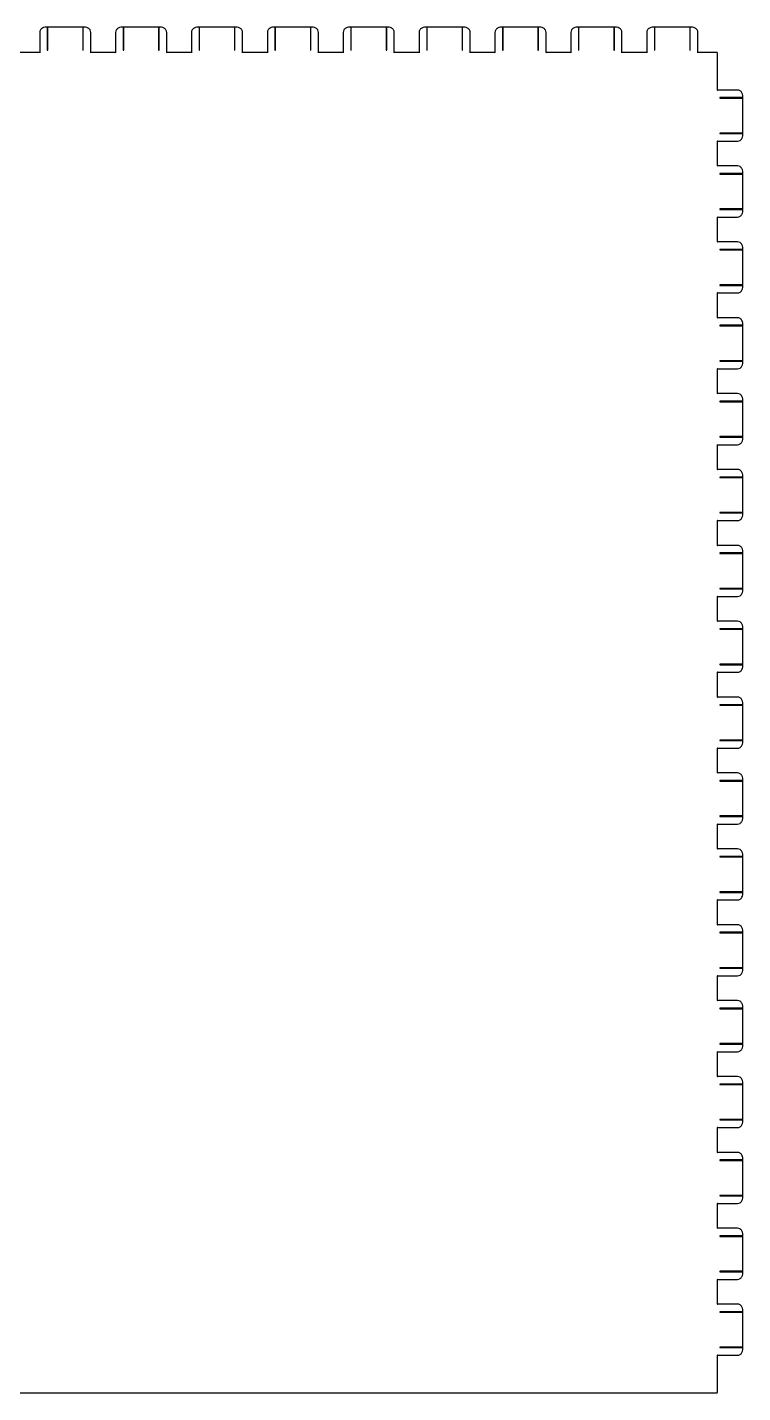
# Model space of a CAD drawing. Extents: x -4034 to 1909, y -3277 to 6509.
# Drawn here: x 290 to 570, y 25 to 560 of the extents above; entities that cross this region are included whole.
import ezdxf

# ---------------------------------------------------------------- set-up
doc = ezdxf.new("R2010")
doc.units = 0
doc.layers.add('Layer_1', color=7, linetype='CONTINUOUS')

msp = doc.modelspace()

# ---------------------------------------------------------------- linework, layer by layer
at = {"layer": 'Layer_1', "color": 7}
for points in [[(295.15, 557.447413), (295.15, 549.627257), (285.45, 549.627257), (285.45, 557.447413)], [(298.22, 559.527455), (297.23, 559.527455)], [(298.12, 559.427453), (298.12, 550.517274), (298.133, 550.567275), (298.17, 550.604276), (298.22, 550.617276), (298.27, 550.604276), (298.307, 550.567275), (298.32, 550.517274), (298.32, 559.427453)], [(312.08, 559.527455), (298.22, 559.527455)], [(311.98, 559.427453), (311.98, 550.517274), (311.993, 550.567275), (312.03, 550.604276), (312.08, 550.617276), (312.13, 550.604276), (312.167, 550.567275), (312.18, 550.517274), (312.18, 559.427453)], [(313.07, 559.527455), (312.08, 559.527455)], [(324.85, 557.447413), (324.85, 549.627257), (315.15, 549.627257), (315.15, 557.447413)], [(327.92, 559.527455), (326.93, 559.527455)], [(327.82, 559.427453), (327.82, 550.517274), (327.833, 550.567275), (327.87, 550.604276), (327.92, 550.617276), (327.97, 550.604276), (328.007, 550.567275), (328.02, 550.517274), (328.02, 559.427453)], [(341.78, 559.527455), (327.92, 559.527455)], [(341.68, 559.427453), (341.68, 550.517274), (341.693, 550.567275), (341.73, 550.604276), (341.78, 550.617276), (341.83, 550.604276), (341.867, 550.567275), (341.88, 550.517274), (341.88, 559.427453)], [(342.77, 559.527455), (341.78, 559.527455)], [(354.55, 557.447413), (354.55, 549.627257), (344.85, 549.627257), (344.85, 557.447413)], [(357.62, 559.527455), (356.63, 559.527455)], [(357.52, 559.427453), (357.52, 550.517274), (357.533, 550.567275), (357.57, 550.604276), (357.62, 550.617276), (357.67, 550.604276), (357.707, 550.567275), (357.72, 550.517274), (357.72, 559.427453)], [(371.48, 559.527455), (357.62, 559.527455)], [(371.38, 559.427453), (371.38, 550.517274), (371.393, 550.567275), (371.43, 550.604276), (371.48, 550.617276), (371.53, 550.604276), (371.567, 550.567275), (371.58, 550.517274), (371.58, 559.427453)], [(372.47, 559.527455), (371.48, 559.527455)], [(384.25, 557.447413), (384.25, 549.627257), (374.55, 549.627257), (374.55, 557.447413)], [(387.32, 559.527455), (386.33, 559.527455)], [(387.22, 559.427453), (387.22, 550.517274), (387.233, 550.567275), (387.27, 550.604276), (387.32, 550.617276), (387.37, 550.604276), (387.407, 550.567275), (387.42, 550.517274), (387.42, 559.427453)], [(401.18, 559.527455), (387.32, 559.527455)], [(401.08, 559.427453), (401.08, 550.517274), (401.093, 550.567275), (401.13, 550.604276), (401.18, 550.617276), (401.23, 550.604276), (401.267, 550.567275), (401.28, 550.517274), (401.28, 559.427453)], [(402.17, 559.527455), (401.18, 559.527455)], [(413.95, 557.447413), (413.95, 549.627257), (404.25, 549.627257), (404.25, 557.447413)], [(417.02, 559.527455), (416.03, 559.527455)], [(416.92, 559.427453), (416.92, 550.517274), (416.933, 550.567275), (416.97, 550.604276), (417.02, 550.617276), (417.07, 550.604276), (417.107, 550.567275), (417.12, 550.517274), (417.12, 559.427453)], [(430.88, 559.527455), (417.02, 559.527455)], [(430.78, 559.427453), (430.78, 550.517274), (430.793, 550.567275), (430.83, 550.604276), (430.88, 550.617276), (430.93, 550.604276), (430.967, 550.567275), (430.98, 550.517274), (430.98, 559.427453)], [(431.87, 559.527455), (430.88, 559.527455)], [(443.65, 557.447413), (443.65, 549.627257), (433.95, 549.627257), (433.95, 557.447413)], [(446.72, 559.527455), (445.73, 559.527455)], [(446.62, 559.427453), (446.62, 550.517274), (446.633, 550.567275), (446.67, 550.604276), (446.72, 550.617276), (446.77, 550.604276), (446.807, 550.567275), (446.82, 550.517274), (446.82, 559.427453)], [(460.58, 559.527455), (446.72, 559.527455)], [(460.48, 559.427453), (460.48, 550.517274), (460.493, 550.567275), (460.53, 550.604276), (460.58, 550.617276), (460.63, 550.604276), (460.667, 550.567275), (460.68, 550.517274), (460.68, 559.427453)], [(461.57, 559.527455), (460.58, 559.527455)], [(473.35, 557.447413), (473.35, 549.627257), (463.65, 549.627257), (463.65, 557.447413)], [(476.42, 559.527455), (475.43, 559.527455)], [(476.32, 559.427453), (476.32, 550.517274), (476.333, 550.567275), (476.37, 550.604276), (476.42, 550.617276), (476.47, 550.604276), (476.507, 550.567275), (476.52, 550.517274), (476.52, 559.427453)], [(490.28, 559.527455), (476.42, 559.527455)], [(490.18, 559.427453), (490.18, 550.517274), (490.193, 550.567275), (490.23, 550.604276), (490.28, 550.617276), (490.33, 550.604276), (490.367, 550.567275), (490.38, 550.517274), (490.38, 559.427453)], [(491.27, 559.527455), (490.28, 559.527455)], [(503.05, 557.447413), (503.05, 549.627257), (493.35, 549.627257), (493.35, 557.447413)], [(506.12, 559.527455), (505.13, 559.527455)], [(506.02, 559.427453), (506.02, 550.517274), (506.033, 550.567275), (506.07, 550.604276), (506.12, 550.617276), (506.17, 550.604276), (506.207, 550.567275), (506.22, 550.517274), (506.22, 559.427453)], [(519.98, 559.527455), (506.12, 559.527455)], [(519.88, 559.427453), (519.88, 550.517274), (519.893, 550.567275), (519.93, 550.604276), (519.98, 550.617276), (520.03, 550.604276), (520.067, 550.567275), (520.08, 550.517274), (520.08, 559.427453)], [(520.97, 559.527455), (519.98, 559.527455)], [(532.75, 557.447413), (532.75, 549.627257), (523.05, 549.627257), (523.05, 557.447413)], [(535.82, 559.527455), (534.83, 559.527455)], [(535.72, 559.427453), (535.72, 550.517274), (535.733, 550.567275), (535.77, 550.604276), (535.82, 550.617276), (535.87, 550.604276), (535.907, 550.567275), (535.92, 550.517274), (535.92, 559.427453)], [(549.68, 559.527455), (535.82, 559.527455)], [(549.58, 559.427453), (549.58, 550.517274), (549.593, 550.567275), (549.63, 550.604276), (549.68, 550.617276), (549.73, 550.604276), (549.767, 550.567275), (549.78, 550.517274), (549.78, 559.427453)], [(550.67, 559.527455), (549.68, 559.527455)], [(560.3, 549.627257), (552.75, 549.627257), (552.75, 557.447413)], [(568.22, 534.961963), (560.4, 534.961963), (560.4, 549.527255)], [(570.2, 531.991904), (561.29, 531.991904), (561.34, 531.977904), (561.377, 531.941903), (561.39, 531.891902), (561.377, 531.841901), (561.34, 531.8049), (561.29, 531.7919), (570.2, 531.7919)], [(570.3, 531.891902), (570.3, 532.881922)], [(570.3, 518.031625), (570.3, 531.891902)], [(568.22, 505.261369), (560.4, 505.261369), (560.4, 514.961563), (568.22, 514.961563)], [(570.2, 518.131627), (561.29, 518.131627), (561.34, 518.117626), (561.377, 518.081626), (561.39, 518.031625), (561.377, 517.981624), (561.34, 517.944623), (561.29, 517.931623), (570.2, 517.931623)], [(570.3, 517.041605), (570.3, 518.031625)], [(570.3, 502.191308), (570.3, 503.181328)], [(570.2, 502.29131), (561.29, 502.29131), (561.34, 502.27731), (561.377, 502.241309), (561.39, 502.191308), (561.377, 502.141307), (561.34, 502.104306), (561.29, 502.091306), (570.2, 502.091306)], [(570.3, 488.331031), (570.3, 502.191308)], [(570.2, 488.431033), (561.29, 488.431033), (561.34, 488.417032), (561.377, 488.381032), (561.39, 488.331031), (561.377, 488.28103), (561.34, 488.244029), (561.29, 488.231029), (570.2, 488.231029)], [(570.3, 487.341011), (570.3, 488.331031)], [(568.22, 475.560775), (560.4, 475.560775), (560.4, 485.260969), (568.22, 485.260969)], [(570.2, 472.590716), (561.29, 472.590716), (561.34, 472.576716), (561.377, 472.540715), (561.39, 472.490714), (561.377, 472.440713), (561.34, 472.403712), (561.29, 472.390712), (570.2, 472.390712)], [(570.3, 472.490714), (570.3, 473.480734)], [(570.3, 458.630437), (570.3, 472.490714)], [(568.22, 445.860181), (560.4, 445.860181), (560.4, 455.560375), (568.22, 455.560375)], [(570.2, 458.730439), (561.29, 458.730439), (561.34, 458.716438), (561.377, 458.680438), (561.39, 458.630437), (561.377, 458.580436), (561.34, 458.543435), (561.29, 458.530435), (570.2, 458.530435)], [(570.3, 457.640417), (570.3, 458.630437)], [(570.3, 442.79012), (570.3, 443.78014)], [(570.2, 442.890122), (561.29, 442.890122), (561.34, 442.876122), (561.377, 442.840121), (561.39, 442.79012), (561.377, 442.740119), (561.34, 442.703118), (561.29, 442.690118), (570.2, 442.690118)], [(570.3, 428.929843), (570.3, 442.79012)], [(570.2, 429.029845), (561.29, 429.029845), (561.34, 429.015844), (561.377, 428.979844), (561.39, 428.929843), (561.377, 428.879842), (561.34, 428.842841), (561.29, 428.829841), (570.2, 428.829841)], [(570.3, 427.939823), (570.3, 428.929843)], [(568.22, 416.159587), (560.4, 416.159587), (560.4, 425.859781), (568.22, 425.859781)], [(570.2, 413.189528), (561.29, 413.189528), (561.34, 413.175528), (561.377, 413.139527), (561.39, 413.089526), (561.377, 413.039525), (561.34, 413.002524), (561.29, 412.989524), (570.2, 412.989524)], [(570.3, 413.089526), (570.3, 414.079546)], [(570.3, 399.229249), (570.3, 413.089526)], [(568.22, 386.458993), (560.4, 386.458993), (560.4, 396.159187), (568.22, 396.159187)], [(570.2, 399.329251), (561.29, 399.329251), (561.34, 399.31525), (561.377, 399.27925), (561.39, 399.229249), (561.377, 399.179248), (561.34, 399.142247), (561.29, 399.129247), (570.2, 399.129247)], [(570.3, 398.239229), (570.3, 399.229249)], [(570.2, 383.488934), (561.29, 383.488934), (561.34, 383.474934), (561.377, 383.438933), (561.39, 383.388932), (561.377, 383.338931), (561.34, 383.30193), (561.29, 383.28893), (570.2, 383.28893)], [(570.3, 383.388932), (570.3, 384.378952)], [(570.3, 369.528655), (570.3, 383.388932)], [(570.2, 369.628657), (561.29, 369.628657), (561.34, 369.614656), (561.377, 369.578656), (561.39, 369.528655), (561.377, 369.478654), (561.34, 369.441653), (561.29, 369.428653), (570.2, 369.428653)], [(570.3, 368.538635), (570.3, 369.528655)], [(568.22, 356.758399), (560.4, 356.758399), (560.4, 366.458593), (568.22, 366.458593)], [(570.2, 353.78834), (561.29, 353.78834), (561.34, 353.77434), (561.377, 353.738339), (561.39, 353.688338), (561.377, 353.638337), (561.34, 353.601336), (561.29, 353.588336), (570.2, 353.588336)], [(570.3, 353.688338), (570.3, 354.678358)], [(570.3, 339.828061), (570.3, 353.688338)], [(568.22, 327.057805), (560.4, 327.057805), (560.4, 336.757999), (568.22, 336.757999)], [(570.2, 339.928063), (561.29, 339.928063), (561.34, 339.914062), (561.377, 339.878062), (561.39, 339.828061), (561.377, 339.77806), (561.34, 339.741059), (561.29, 339.728059), (570.2, 339.728059)], [(570.3, 338.838041), (570.3, 339.828061)], [(570.2, 324.087746), (561.29, 324.087746), (561.34, 324.073746), (561.377, 324.037745), (561.39, 323.987744), (561.377, 323.937743), (561.34, 323.900742), (561.29, 323.887742), (570.2, 323.887742)], [(570.3, 323.987744), (570.3, 324.977764)], [(570.3, 310.127467), (570.3, 323.987744)], [(570.2, 310.227469), (561.29, 310.227469), (561.34, 310.213468), (561.377, 310.177468), (561.39, 310.127467), (561.377, 310.077466), (561.34, 310.040465), (561.29, 310.027465), (570.2, 310.027465)], [(570.3, 309.137447), (570.3, 310.127467)], [(568.22, 297.357211), (560.4, 297.357211), (560.4, 307.057405), (568.22, 307.057405)], [(570.2, 294.387152), (561.29, 294.387152), (561.34, 294.373152), (561.377, 294.337151), (561.39, 294.28715), (561.377, 294.237149), (561.34, 294.200148), (561.29, 294.187148), (570.2, 294.187148)], [(570.3, 294.28715), (570.3, 295.27717)], [(570.3, 280.426873), (570.3, 294.28715)], [(570.2, 280.526875), (561.29, 280.526875), (561.34, 280.512874), (561.377, 280.476874), (561.39, 280.426873), (561.377, 280.376872), (561.34, 280.339871), (561.29, 280.326871), (570.2, 280.326871)], [(570.3, 279.436853), (570.3, 280.426873)], [(568.22, 267.656617), (560.4, 267.656617), (560.4, 277.356811), (568.22, 277.356811)], [(570.2, 264.686558), (561.29, 264.686558), (561.34, 264.672558), (561.377, 264.636557), (561.39, 264.586556), (561.377, 264.536555), (561.34, 264.499554), (561.29, 264.486554), (570.2, 264.486554)], [(570.3, 264.586556), (570.3, 265.576576)], [(570.3, 250.726279), (570.3, 264.586556)], [(568.22, 237.956023), (560.4, 237.956023), (560.4, 247.656217), (568.22, 247.656217)], [(570.2, 250.826281), (561.29, 250.826281), (561.34, 250.81228), (561.377, 250.77628), (561.39, 250.726279), (561.377, 250.676278), (561.34, 250.639277), (561.29, 250.626277), (570.2, 250.626277)], [(570.3, 249.736259), (570.3, 250.726279)], [(570.3, 234.885962), (570.3, 235.875982)], [(570.2, 234.985964), (561.29, 234.985964), (561.34, 234.971964), (561.377, 234.935963), (561.39, 234.885962), (561.377, 234.835961), (561.34, 234.79896), (561.29, 234.78596), (570.2, 234.78596)], [(570.3, 221.025685), (570.3, 234.885962)], [(570.2, 221.125687), (561.29, 221.125687), (561.34, 221.111686), (561.377, 221.075686), (561.39, 221.025685), (561.377, 220.975684), (561.34, 220.938683), (561.29, 220.925683), (570.2, 220.925683)], [(570.3, 220.035665), (570.3, 221.025685)], [(568.22, 208.255429), (560.4, 208.255429), (560.4, 217.955623), (568.22, 217.955623)], [(570.2, 205.28537), (561.29, 205.28537), (561.34, 205.27137), (561.377, 205.235369), (561.39, 205.185368), (561.377, 205.135367), (561.34, 205.098366), (561.29, 205.085366), (570.2, 205.085366)], [(570.3, 205.185368), (570.3, 206.175388)], [(570.3, 191.325091), (570.3, 205.185368)], [(568.22, 178.554835), (560.4, 178.554835), (560.4, 188.255029), (568.22, 188.255029)], [(570.2, 191.425093), (561.29, 191.425093), (561.34, 191.411092), (561.377, 191.375092), (561.39, 191.325091), (561.377, 191.27509), (561.34, 191.238089), (561.29, 191.225089), (570.2, 191.225089)], [(570.3, 190.335071), (570.3, 191.325091)], [(570.3, 175.484774), (570.3, 176.474794)], [(570.2, 175.584776), (561.29, 175.584776), (561.34, 175.570776), (561.377, 175.534775), (561.39, 175.484774), (561.377, 175.434773), (561.34, 175.397772), (561.29, 175.384772), (570.2, 175.384772)], [(570.3, 161.624497), (570.3, 175.484774)], [(570.2, 161.724499), (561.29, 161.724499), (561.34, 161.710498), (561.377, 161.674498), (561.39, 161.624497), (561.377, 161.574496), (561.34, 161.537495), (561.29, 161.524495), (570.2, 161.524495)], [(570.3, 160.634477), (570.3, 161.624497)], [(568.22, 148.854241), (560.4, 148.854241), (560.4, 158.554435), (568.22, 158.554435)], [(570.2, 145.884182), (561.29, 145.884182), (561.34, 145.870182), (561.377, 145.834181), (561.39, 145.78418), (561.377, 145.734179), (561.34, 145.697178), (561.29, 145.684178), (570.2, 145.684178)], [(570.3, 145.78418), (570.3, 146.7742)], [(570.3, 131.923903), (570.3, 145.78418)], [(568.22, 119.153647), (560.4, 119.153647), (560.4, 128.853841), (568.22, 128.853841)], [(570.2, 132.023905), (561.29, 132.023905), (561.34, 132.009904), (561.377, 131.973904), (561.39, 131.923903), (561.377, 131.873902), (561.34, 131.836901), (561.29, 131.823901), (570.2, 131.823901)], [(570.3, 130.933883), (570.3, 131.923903)], [(570.2, 116.183588), (561.29, 116.183588), (561.34, 116.169588), (561.377, 116.133587), (561.39, 116.083586), (561.377, 116.033585), (561.34, 115.996584), (561.29, 115.983584), (570.2, 115.983584)], [(570.3, 116.083586), (570.3, 117.073606)], [(570.3, 102.223309), (570.3, 116.083586)], [(570.2, 102.323311), (561.29, 102.323311), (561.34, 102.30931), (561.377, 102.27331), (561.39, 102.223309), (561.377, 102.173308), (561.34, 102.136307), (561.29, 102.123307), (570.2, 102.123307)], [(570.3, 101.233289), (570.3, 102.223309)], [(568.22, 89.453053), (560.4, 89.453053), (560.4, 99.153247), (568.22, 99.153247)], [(570.2, 86.482994), (561.29, 86.482994), (561.34, 86.468994), (561.377, 86.432993), (561.39, 86.382992), (561.377, 86.332991), (561.34, 86.29599), (561.29, 86.28299), (570.2, 86.28299)], [(570.3, 86.382992), (570.3, 87.373012)], [(570.3, 72.522715), (570.3, 86.382992)], [(570.2, 72.622717), (561.29, 72.622717), (561.34, 72.608716), (561.377, 72.572716), (561.39, 72.522715), (561.377, 72.472714), (561.34, 72.435713), (561.29, 72.422713), (570.2, 72.422713)], [(570.3, 71.532695), (570.3, 72.522715)], [(568.22, 59.752459), (560.4, 59.752459), (560.4, 69.452653), (568.22, 69.452653)], [(570.2, 56.7824), (561.29, 56.7824), (561.34, 56.7684), (561.377, 56.732399), (561.39, 56.682398), (561.377, 56.632397), (561.34, 56.595396), (561.29, 56.582396), (570.2, 56.582396)], [(570.3, 56.682398), (570.3, 57.672418)], [(570.3, 42.822121), (570.3, 56.682398)], [(570.2, 42.922123), (561.29, 42.922123), (561.34, 42.908122), (561.377, 42.872122), (561.39, 42.822121), (561.377, 42.77212), (561.34, 42.735119), (561.29, 42.722119), (570.2, 42.722119)], [(570.3, 41.832101), (570.3, 42.822121)], [(560.4, 25.185768), (560.4, 39.752059), (568.22, 39.752059)], [(20.3, 25.085766), (560.3, 25.085766)]]:
    msp.add_lwpolyline(points, dxfattribs=at)
for points in [[(295.429, 558.487434), (295.246, 558.171427), (295.15, 557.81242), (295.15, 557.447413)], [(296.19, 559.248449), (295.874, 559.066445), (295.611, 558.80344), (295.429, 558.487434)], [(297.23, 559.527455), (296.865, 559.527455), (296.506, 559.431453), (296.19, 559.248449)], [(298.22, 559.527455), (298.165, 559.527455), (298.12, 559.482454), (298.12, 559.427453)], [(298.32, 559.427453), (298.32, 559.482454), (298.275, 559.527455), (298.22, 559.527455)], [(312.08, 559.527455), (312.025, 559.527455), (311.98, 559.482454), (311.98, 559.427453)], [(312.18, 559.427453), (312.18, 559.482454), (312.135, 559.527455), (312.08, 559.527455)], [(314.11, 559.248449), (313.794, 559.431453), (313.435, 559.527455), (313.07, 559.527455)], [(314.871, 558.487434), (314.689, 558.80344), (314.426, 559.066445), (314.11, 559.248449)], [(315.15, 557.447413), (315.15, 557.81242), (315.054, 558.171427), (314.871, 558.487434)], [(325.129, 558.487434), (324.946, 558.171427), (324.85, 557.81242), (324.85, 557.447413)], [(325.89, 559.248449), (325.574, 559.066445), (325.311, 558.80344), (325.129, 558.487434)], [(326.93, 559.527455), (326.565, 559.527455), (326.206, 559.431453), (325.89, 559.248449)], [(327.92, 559.527455), (327.865, 559.527455), (327.82, 559.482454), (327.82, 559.427453)], [(328.02, 559.427453), (328.02, 559.482454), (327.975, 559.527455), (327.92, 559.527455)], [(341.78, 559.527455), (341.725, 559.527455), (341.68, 559.482454), (341.68, 559.427453)], [(341.88, 559.427453), (341.88, 559.482454), (341.835, 559.527455), (341.78, 559.527455)], [(343.81, 559.248449), (343.494, 559.431453), (343.135, 559.527455), (342.77, 559.527455)], [(344.571, 558.487434), (344.389, 558.80344), (344.126, 559.066445), (343.81, 559.248449)], [(344.85, 557.447413), (344.85, 557.81242), (344.754, 558.171427), (344.571, 558.487434)], [(354.829, 558.487434), (354.646, 558.171427), (354.55, 557.81242), (354.55, 557.447413)], [(355.59, 559.248449), (355.274, 559.066445), (355.011, 558.80344), (354.829, 558.487434)], [(356.63, 559.527455), (356.265, 559.527455), (355.906, 559.431453), (355.59, 559.248449)], [(357.62, 559.527455), (357.565, 559.527455), (357.52, 559.482454), (357.52, 559.427453)], [(357.72, 559.427453), (357.72, 559.482454), (357.675, 559.527455), (357.62, 559.527455)], [(371.48, 559.527455), (371.425, 559.527455), (371.38, 559.482454), (371.38, 559.427453)], [(371.58, 559.427453), (371.58, 559.482454), (371.535, 559.527455), (371.48, 559.527455)], [(373.51, 559.248449), (373.194, 559.431453), (372.835, 559.527455), (372.47, 559.527455)], [(374.271, 558.487434), (374.089, 558.80344), (373.826, 559.066445), (373.51, 559.248449)], [(374.55, 557.447413), (374.55, 557.81242), (374.454, 558.171427), (374.271, 558.487434)], [(384.529, 558.487434), (384.346, 558.171427), (384.25, 557.81242), (384.25, 557.447413)], [(385.29, 559.248449), (384.974, 559.066445), (384.711, 558.80344), (384.529, 558.487434)], [(386.33, 559.527455), (385.965, 559.527455), (385.606, 559.431453), (385.29, 559.248449)], [(387.32, 559.527455), (387.265, 559.527455), (387.22, 559.482454), (387.22, 559.427453)], [(387.42, 559.427453), (387.42, 559.482454), (387.375, 559.527455), (387.32, 559.527455)], [(401.18, 559.527455), (401.125, 559.527455), (401.08, 559.482454), (401.08, 559.427453)], [(401.28, 559.427453), (401.28, 559.482454), (401.235, 559.527455), (401.18, 559.527455)], [(403.21, 559.248449), (402.894, 559.431453), (402.535, 559.527455), (402.17, 559.527455)], [(403.971, 558.487434), (403.789, 558.80344), (403.526, 559.066445), (403.21, 559.248449)], [(404.25, 557.447413), (404.25, 557.81242), (404.154, 558.171427), (403.971, 558.487434)], [(414.229, 558.487434), (414.046, 558.171427), (413.95, 557.81242), (413.95, 557.447413)], [(414.99, 559.248449), (414.674, 559.066445), (414.411, 558.80344), (414.229, 558.487434)], [(416.03, 559.527455), (415.665, 559.527455), (415.306, 559.431453), (414.99, 559.248449)], [(417.02, 559.527455), (416.965, 559.527455), (416.92, 559.482454), (416.92, 559.427453)], [(417.12, 559.427453), (417.12, 559.482454), (417.075, 559.527455), (417.02, 559.527455)], [(430.88, 559.527455), (430.825, 559.527455), (430.78, 559.482454), (430.78, 559.427453)], [(430.98, 559.427453), (430.98, 559.482454), (430.935, 559.527455), (430.88, 559.527455)], [(432.91, 559.248449), (432.594, 559.431453), (432.235, 559.527455), (431.87, 559.527455)], [(433.671, 558.487434), (433.489, 558.80344), (433.226, 559.066445), (432.91, 559.248449)], [(433.95, 557.447413), (433.95, 557.81242), (433.854, 558.171427), (433.671, 558.487434)], [(443.929, 558.487434), (443.746, 558.171427), (443.65, 557.81242), (443.65, 557.447413)], [(444.69, 559.248449), (444.374, 559.066445), (444.111, 558.80344), (443.929, 558.487434)], [(445.73, 559.527455), (445.365, 559.527455), (445.006, 559.431453), (444.69, 559.248449)], [(446.72, 559.527455), (446.665, 559.527455), (446.62, 559.482454), (446.62, 559.427453)], [(446.82, 559.427453), (446.82, 559.482454), (446.775, 559.527455), (446.72, 559.527455)], [(460.58, 559.527455), (460.525, 559.527455), (460.48, 559.482454), (460.48, 559.427453)], [(460.68, 559.427453), (460.68, 559.482454), (460.635, 559.527455), (460.58, 559.527455)], [(462.61, 559.248449), (462.294, 559.431453), (461.935, 559.527455), (461.57, 559.527455)], [(463.371, 558.487434), (463.189, 558.80344), (462.926, 559.066445), (462.61, 559.248449)], [(463.65, 557.447413), (463.65, 557.81242), (463.554, 558.171427), (463.371, 558.487434)], [(473.629, 558.487434), (473.446, 558.171427), (473.35, 557.81242), (473.35, 557.447413)], [(474.39, 559.248449), (474.074, 559.066445), (473.811, 558.80344), (473.629, 558.487434)], [(475.43, 559.527455), (475.065, 559.527455), (474.706, 559.431453), (474.39, 559.248449)], [(476.42, 559.527455), (476.365, 559.527455), (476.32, 559.482454), (476.32, 559.427453)], [(476.52, 559.427453), (476.52, 559.482454), (476.475, 559.527455), (476.42, 559.527455)], [(490.28, 559.527455), (490.225, 559.527455), (490.18, 559.482454), (490.18, 559.427453)], [(490.38, 559.427453), (490.38, 559.482454), (490.335, 559.527455), (490.28, 559.527455)], [(492.31, 559.248449), (491.994, 559.431453), (491.635, 559.527455), (491.27, 559.527455)], [(493.071, 558.487434), (492.889, 558.80344), (492.626, 559.066445), (492.31, 559.248449)], [(493.35, 557.447413), (493.35, 557.81242), (493.254, 558.171427), (493.071, 558.487434)], [(503.329, 558.487434), (503.146, 558.171427), (503.05, 557.81242), (503.05, 557.447413)], [(504.09, 559.248449), (503.774, 559.066445), (503.511, 558.80344), (503.329, 558.487434)], [(505.13, 559.527455), (504.765, 559.527455), (504.406, 559.431453), (504.09, 559.248449)], [(506.12, 559.527455), (506.065, 559.527455), (506.02, 559.482454), (506.02, 559.427453)], [(506.22, 559.427453), (506.22, 559.482454), (506.175, 559.527455), (506.12, 559.527455)], [(519.98, 559.527455), (519.925, 559.527455), (519.88, 559.482454), (519.88, 559.427453)], [(520.08, 559.427453), (520.08, 559.482454), (520.035, 559.527455), (519.98, 559.527455)], [(522.01, 559.248449), (521.694, 559.431453), (521.335, 559.527455), (520.97, 559.527455)], [(522.771, 558.487434), (522.589, 558.80344), (522.326, 559.066445), (522.01, 559.248449)], [(523.05, 557.447413), (523.05, 557.81242), (522.954, 558.171427), (522.771, 558.487434)], [(533.029, 558.487434), (532.846, 558.171427), (532.75, 557.81242), (532.75, 557.447413)], [(533.79, 559.248449), (533.474, 559.066445), (533.211, 558.80344), (533.029, 558.487434)], [(534.83, 559.527455), (534.465, 559.527455), (534.106, 559.431453), (533.79, 559.248449)], [(535.82, 559.527455), (535.765, 559.527455), (535.72, 559.482454), (535.72, 559.427453)], [(535.92, 559.427453), (535.92, 559.482454), (535.875, 559.527455), (535.82, 559.527455)], [(549.68, 559.527455), (549.625, 559.527455), (549.58, 559.482454), (549.58, 559.427453)], [(549.78, 559.427453), (549.78, 559.482454), (549.735, 559.527455), (549.68, 559.527455)], [(551.71, 559.248449), (551.394, 559.431453), (551.035, 559.527455), (550.67, 559.527455)], [(552.471, 558.487434), (552.289, 558.80344), (552.026, 559.066445), (551.71, 559.248449)], [(552.75, 557.447413), (552.75, 557.81242), (552.654, 558.171427), (552.471, 558.487434)], [(295.15, 549.627257), (295.15, 549.527255), (295.25, 549.627257), (295.15, 549.627257)], [(315.15, 549.627257), (315.05, 549.627257), (315.15, 549.527255), (315.15, 549.627257)], [(324.85, 549.627257), (324.85, 549.527255), (324.95, 549.627257), (324.85, 549.627257)], [(344.85, 549.627257), (344.75, 549.627257), (344.85, 549.527255), (344.85, 549.627257)], [(354.55, 549.627257), (354.55, 549.527255), (354.65, 549.627257), (354.55, 549.627257)], [(374.55, 549.627257), (374.45, 549.627257), (374.55, 549.527255), (374.55, 549.627257)], [(384.25, 549.627257), (384.25, 549.527255), (384.35, 549.627257), (384.25, 549.627257)], [(404.25, 549.627257), (404.15, 549.627257), (404.25, 549.527255), (404.25, 549.627257)], [(413.95, 549.627257), (413.95, 549.527255), (414.05, 549.627257), (413.95, 549.627257)], [(433.95, 549.627257), (433.85, 549.627257), (433.95, 549.527255), (433.95, 549.627257)], [(443.65, 549.627257), (443.65, 549.527255), (443.75, 549.627257), (443.65, 549.627257)], [(463.65, 549.627257), (463.55, 549.627257), (463.65, 549.527255), (463.65, 549.627257)], [(473.35, 549.627257), (473.35, 549.527255), (473.45, 549.627257), (473.35, 549.627257)], [(493.35, 549.627257), (493.25, 549.627257), (493.35, 549.527255), (493.35, 549.627257)], [(503.05, 549.627257), (503.05, 549.527255), (503.15, 549.627257), (503.05, 549.627257)], [(523.05, 549.627257), (522.95, 549.627257), (523.05, 549.527255), (523.05, 549.627257)], [(532.75, 549.627257), (532.75, 549.527255), (532.85, 549.627257), (532.75, 549.627257)], [(552.75, 549.627257), (552.65, 549.627257), (552.75, 549.527255), (552.75, 549.627257)], [(560.4, 549.527255), (560.4, 549.582256), (560.355, 549.627257), (560.3, 549.627257)], [(560.4, 534.961963), (560.3, 534.961963), (560.4, 534.861961), (560.4, 534.961963)], [(569.26, 534.682958), (568.944, 534.864961), (568.585, 534.961963), (568.22, 534.961963)], [(570.021, 533.921943), (569.839, 534.237949), (569.576, 534.499954), (569.26, 534.682958)], [(570.3, 532.881922), (570.3, 533.246929), (570.204, 533.604936), (570.021, 533.921943)], [(570.3, 531.891902), (570.3, 531.946903), (570.255, 531.991904), (570.2, 531.991904)], [(570.2, 531.7919), (570.255, 531.7919), (570.3, 531.835901), (570.3, 531.891902)], [(560.4, 514.961563), (560.4, 515.061565), (560.3, 514.961563), (560.4, 514.961563)], [(568.22, 514.961563), (568.585, 514.961563), (568.944, 515.057565), (569.26, 515.239569)], [(569.26, 515.239569), (569.576, 515.422573), (569.839, 515.684578), (570.021, 516.001584)], [(570.021, 516.001584), (570.204, 516.31759), (570.3, 516.675598), (570.3, 517.041605)], [(570.3, 518.031625), (570.3, 518.086626), (570.255, 518.131627), (570.2, 518.131627)], [(570.2, 517.931623), (570.255, 517.931623), (570.3, 517.975624), (570.3, 518.031625)], [(560.4, 505.261369), (560.3, 505.261369), (560.4, 505.161367), (560.4, 505.261369)], [(569.26, 504.982364), (568.944, 505.164367), (568.585, 505.261369), (568.22, 505.261369)], [(570.021, 504.221349), (569.839, 504.537355), (569.576, 504.79936), (569.26, 504.982364)], [(570.3, 503.181328), (570.3, 503.546335), (570.204, 503.904342), (570.021, 504.221349)], [(570.3, 502.191308), (570.3, 502.246309), (570.255, 502.29131), (570.2, 502.29131)], [(570.2, 502.091306), (570.255, 502.091306), (570.3, 502.135307), (570.3, 502.191308)], [(570.021, 486.30099), (570.204, 486.616996), (570.3, 486.975004), (570.3, 487.341011)], [(570.3, 488.331031), (570.3, 488.386032), (570.255, 488.431033), (570.2, 488.431033)], [(570.2, 488.231029), (570.255, 488.231029), (570.3, 488.27503), (570.3, 488.331031)], [(560.4, 485.260969), (560.4, 485.360971), (560.3, 485.260969), (560.4, 485.260969)], [(568.22, 485.260969), (568.585, 485.260969), (568.944, 485.356971), (569.26, 485.538975)], [(569.26, 485.538975), (569.576, 485.721979), (569.839, 485.983984), (570.021, 486.30099)], [(560.4, 475.560775), (560.3, 475.560775), (560.4, 475.460773), (560.4, 475.560775)], [(569.26, 475.28177), (568.944, 475.463773), (568.585, 475.560775), (568.22, 475.560775)], [(570.021, 474.520754), (569.839, 474.836761), (569.576, 475.098766), (569.26, 475.28177)], [(570.3, 473.480734), (570.3, 473.845741), (570.204, 474.203748), (570.021, 474.520754)], [(570.3, 472.490714), (570.3, 472.545715), (570.255, 472.590716), (570.2, 472.590716)], [(570.2, 472.390712), (570.255, 472.390712), (570.3, 472.434713), (570.3, 472.490714)], [(560.4, 455.560375), (560.4, 455.660377), (560.3, 455.560375), (560.4, 455.560375)], [(568.22, 455.560375), (568.585, 455.560375), (568.944, 455.656377), (569.26, 455.838381)], [(569.26, 455.838381), (569.576, 456.021385), (569.839, 456.28339), (570.021, 456.600396)], [(570.021, 456.600396), (570.204, 456.916402), (570.3, 457.27441), (570.3, 457.640417)], [(570.3, 458.630437), (570.3, 458.685438), (570.255, 458.730439), (570.2, 458.730439)], [(570.2, 458.530435), (570.255, 458.530435), (570.3, 458.574436), (570.3, 458.630437)], [(560.4, 445.860181), (560.3, 445.860181), (560.4, 445.760179), (560.4, 445.860181)], [(569.26, 445.581176), (568.944, 445.763179), (568.585, 445.860181), (568.22, 445.860181)], [(570.021, 444.820161), (569.839, 445.136167), (569.576, 445.398172), (569.26, 445.581176)], [(570.3, 443.78014), (570.3, 444.145147), (570.204, 444.503154), (570.021, 444.820161)], [(570.3, 442.79012), (570.3, 442.845121), (570.255, 442.890122), (570.2, 442.890122)], [(570.2, 442.690118), (570.255, 442.690118), (570.3, 442.734119), (570.3, 442.79012)], [(570.021, 426.899802), (570.204, 427.215808), (570.3, 427.573816), (570.3, 427.939823)], [(570.3, 428.929843), (570.3, 428.984844), (570.255, 429.029845), (570.2, 429.029845)], [(570.2, 428.829841), (570.255, 428.829841), (570.3, 428.873842), (570.3, 428.929843)], [(560.4, 425.859781), (560.4, 425.959783), (560.3, 425.859781), (560.4, 425.859781)], [(568.22, 425.859781), (568.585, 425.859781), (568.944, 425.955783), (569.26, 426.137787)], [(569.26, 426.137787), (569.576, 426.320791), (569.839, 426.582796), (570.021, 426.899802)], [(560.4, 416.159587), (560.3, 416.159587), (560.4, 416.059585), (560.4, 416.159587)], [(569.26, 415.880582), (568.944, 416.062585), (568.585, 416.159587), (568.22, 416.159587)], [(570.021, 415.119567), (569.839, 415.435573), (569.576, 415.697578), (569.26, 415.880582)], [(570.3, 414.079546), (570.3, 414.444553), (570.204, 414.80256), (570.021, 415.119567)], [(570.3, 413.089526), (570.3, 413.144527), (570.255, 413.189528), (570.2, 413.189528)], [(570.2, 412.989524), (570.255, 412.989524), (570.3, 413.033525), (570.3, 413.089526)], [(560.4, 396.159187), (560.4, 396.259189), (560.3, 396.159187), (560.4, 396.159187)], [(568.22, 396.159187), (568.585, 396.159187), (568.944, 396.255189), (569.26, 396.437193)], [(569.26, 396.437193), (569.576, 396.620197), (569.839, 396.882202), (570.021, 397.199208)], [(570.021, 397.199208), (570.204, 397.515214), (570.3, 397.873222), (570.3, 398.239229)], [(570.3, 399.229249), (570.3, 399.28425), (570.255, 399.329251), (570.2, 399.329251)], [(570.2, 399.129247), (570.255, 399.129247), (570.3, 399.173248), (570.3, 399.229249)], [(560.4, 386.458993), (560.3, 386.458993), (560.4, 386.358991), (560.4, 386.458993)], [(569.26, 386.179988), (568.944, 386.361991), (568.585, 386.458993), (568.22, 386.458993)], [(570.021, 385.418973), (569.839, 385.734979), (569.576, 385.996984), (569.26, 386.179988)], [(570.3, 384.378952), (570.3, 384.743959), (570.204, 385.101966), (570.021, 385.418973)], [(570.3, 383.388932), (570.3, 383.443933), (570.255, 383.488934), (570.2, 383.488934)], [(570.2, 383.28893), (570.255, 383.28893), (570.3, 383.332931), (570.3, 383.388932)], [(570.3, 369.528655), (570.3, 369.583656), (570.255, 369.628657), (570.2, 369.628657)], [(570.2, 369.428653), (570.255, 369.428653), (570.3, 369.472654), (570.3, 369.528655)], [(560.4, 366.458593), (560.4, 366.558595), (560.3, 366.458593), (560.4, 366.458593)], [(568.22, 366.458593), (568.585, 366.458593), (568.944, 366.554595), (569.26, 366.736599)], [(569.26, 366.736599), (569.576, 366.919603), (569.839, 367.181608), (570.021, 367.498614)], [(570.021, 367.498614), (570.204, 367.81462), (570.3, 368.172628), (570.3, 368.538635)], [(560.4, 356.758399), (560.3, 356.758399), (560.4, 356.658397), (560.4, 356.758399)], [(569.26, 356.479394), (568.944, 356.661397), (568.585, 356.758399), (568.22, 356.758399)], [(570.021, 355.718379), (569.839, 356.034385), (569.576, 356.29639), (569.26, 356.479394)], [(570.3, 354.678358), (570.3, 355.043365), (570.204, 355.401372), (570.021, 355.718379)], [(570.3, 353.688338), (570.3, 353.743339), (570.255, 353.78834), (570.2, 353.78834)], [(570.2, 353.588336), (570.255, 353.588336), (570.3, 353.632337), (570.3, 353.688338)], [(560.4, 336.757999), (560.4, 336.858001), (560.3, 336.757999), (560.4, 336.757999)], [(568.22, 336.757999), (568.585, 336.757999), (568.944, 336.854001), (569.26, 337.036005)], [(569.26, 337.036005), (569.576, 337.219009), (569.839, 337.481014), (570.021, 337.79802)], [(570.021, 337.79802), (570.204, 338.114026), (570.3, 338.472034), (570.3, 338.838041)], [(570.3, 339.828061), (570.3, 339.883062), (570.255, 339.928063), (570.2, 339.928063)], [(570.2, 339.728059), (570.255, 339.728059), (570.3, 339.77206), (570.3, 339.828061)], [(560.4, 327.057805), (560.3, 327.057805), (560.4, 326.957803), (560.4, 327.057805)], [(569.26, 326.7788), (568.944, 326.960803), (568.585, 327.057805), (568.22, 327.057805)], [(570.021, 326.017785), (569.839, 326.333791), (569.576, 326.595796), (569.26, 326.7788)], [(570.3, 324.977764), (570.3, 325.342771), (570.204, 325.700778), (570.021, 326.017785)], [(570.3, 323.987744), (570.3, 324.042745), (570.255, 324.087746), (570.2, 324.087746)], [(570.2, 323.887742), (570.255, 323.887742), (570.3, 323.931743), (570.3, 323.987744)], [(570.3, 310.127467), (570.3, 310.182468), (570.255, 310.227469), (570.2, 310.227469)], [(570.2, 310.027465), (570.255, 310.027465), (570.3, 310.071466), (570.3, 310.127467)], [(560.4, 307.057405), (560.4, 307.157407), (560.3, 307.057405), (560.4, 307.057405)], [(568.22, 307.057405), (568.585, 307.057405), (568.944, 307.153407), (569.26, 307.335411)], [(569.26, 307.335411), (569.576, 307.518415), (569.839, 307.78042), (570.021, 308.097426)], [(570.021, 308.097426), (570.204, 308.413432), (570.3, 308.77144), (570.3, 309.137447)], [(560.4, 297.357211), (560.3, 297.357211), (560.4, 297.257209), (560.4, 297.357211)], [(569.26, 297.078206), (568.944, 297.260209), (568.585, 297.357211), (568.22, 297.357211)], [(570.021, 296.317191), (569.839, 296.633197), (569.576, 296.895202), (569.26, 297.078206)], [(570.3, 295.27717), (570.3, 295.642177), (570.204, 296.000184), (570.021, 296.317191)], [(570.3, 294.28715), (570.3, 294.342151), (570.255, 294.387152), (570.2, 294.387152)], [(570.2, 294.187148), (570.255, 294.187148), (570.3, 294.231149), (570.3, 294.28715)], [(569.26, 277.634817), (569.576, 277.817821), (569.839, 278.079826), (570.021, 278.396832)], [(570.021, 278.396832), (570.204, 278.712838), (570.3, 279.070846), (570.3, 279.436853)], [(570.3, 280.426873), (570.3, 280.481874), (570.255, 280.526875), (570.2, 280.526875)], [(570.2, 280.326871), (570.255, 280.326871), (570.3, 280.370872), (570.3, 280.426873)], [(560.4, 277.356811), (560.4, 277.456813), (560.3, 277.356811), (560.4, 277.356811)], [(568.22, 277.356811), (568.585, 277.356811), (568.944, 277.452813), (569.26, 277.634817)], [(560.4, 267.656617), (560.3, 267.656617), (560.4, 267.556615), (560.4, 267.656617)], [(569.26, 267.377612), (568.944, 267.559615), (568.585, 267.656617), (568.22, 267.656617)], [(570.021, 266.616597), (569.839, 266.932603), (569.576, 267.194608), (569.26, 267.377612)], [(570.3, 265.576576), (570.3, 265.941583), (570.204, 266.29959), (570.021, 266.616597)], [(570.3, 264.586556), (570.3, 264.641557), (570.255, 264.686558), (570.2, 264.686558)], [(570.2, 264.486554), (570.255, 264.486554), (570.3, 264.530555), (570.3, 264.586556)], [(560.4, 247.656217), (560.4, 247.756219), (560.3, 247.656217), (560.4, 247.656217)], [(568.22, 247.656217), (568.585, 247.656217), (568.944, 247.752219), (569.26, 247.934223)], [(569.26, 247.934223), (569.576, 248.117227), (569.839, 248.379232), (570.021, 248.696238)], [(570.021, 248.696238), (570.204, 249.012244), (570.3, 249.370252), (570.3, 249.736259)], [(570.3, 250.726279), (570.3, 250.78128), (570.255, 250.826281), (570.2, 250.826281)], [(570.2, 250.626277), (570.255, 250.626277), (570.3, 250.670278), (570.3, 250.726279)], [(560.4, 237.956023), (560.3, 237.956023), (560.4, 237.856021), (560.4, 237.956023)], [(569.26, 237.677018), (568.944, 237.859021), (568.585, 237.956023), (568.22, 237.956023)], [(570.021, 236.916003), (569.839, 237.232009), (569.576, 237.494014), (569.26, 237.677018)], [(570.3, 235.875982), (570.3, 236.240989), (570.204, 236.598996), (570.021, 236.916003)], [(570.3, 234.885962), (570.3, 234.940963), (570.255, 234.985964), (570.2, 234.985964)], [(570.2, 234.78596), (570.255, 234.78596), (570.3, 234.829961), (570.3, 234.885962)], [(570.021, 218.995644), (570.204, 219.31165), (570.3, 219.669658), (570.3, 220.035665)], [(570.3, 221.025685), (570.3, 221.080686), (570.255, 221.125687), (570.2, 221.125687)], [(570.2, 220.925683), (570.255, 220.925683), (570.3, 220.969684), (570.3, 221.025685)], [(560.4, 217.955623), (560.4, 218.055625), (560.3, 217.955623), (560.4, 217.955623)], [(568.22, 217.955623), (568.585, 217.955623), (568.944, 218.051625), (569.26, 218.233629)], [(569.26, 218.233629), (569.576, 218.416633), (569.839, 218.678638), (570.021, 218.995644)], [(560.4, 208.255429), (560.3, 208.255429), (560.4, 208.155427), (560.4, 208.255429)], [(569.26, 207.976424), (568.944, 208.158427), (568.585, 208.255429), (568.22, 208.255429)], [(570.021, 207.215409), (569.839, 207.531415), (569.576, 207.79342), (569.26, 207.976424)], [(570.3, 206.175388), (570.3, 206.540395), (570.204, 206.898402), (570.021, 207.215409)], [(570.3, 205.185368), (570.3, 205.240369), (570.255, 205.28537), (570.2, 205.28537)], [(570.2, 205.085366), (570.255, 205.085366), (570.3, 205.129367), (570.3, 205.185368)], [(560.4, 188.255029), (560.4, 188.355031), (560.3, 188.255029), (560.4, 188.255029)], [(568.22, 188.255029), (568.585, 188.255029), (568.944, 188.351031), (569.26, 188.533035)], [(569.26, 188.533035), (569.576, 188.716039), (569.839, 188.978044), (570.021, 189.29505)], [(570.021, 189.29505), (570.204, 189.611056), (570.3, 189.969064), (570.3, 190.335071)], [(570.3, 191.325091), (570.3, 191.380092), (570.255, 191.425093), (570.2, 191.425093)], [(570.2, 191.225089), (570.255, 191.225089), (570.3, 191.26909), (570.3, 191.325091)], [(560.4, 178.554835), (560.3, 178.554835), (560.4, 178.454833), (560.4, 178.554835)], [(569.26, 178.27583), (568.944, 178.457833), (568.585, 178.554835), (568.22, 178.554835)], [(570.021, 177.514815), (569.839, 177.830821), (569.576, 178.092826), (569.26, 178.27583)], [(570.3, 176.474794), (570.3, 176.839801), (570.204, 177.197808), (570.021, 177.514815)], [(570.3, 175.484774), (570.3, 175.539775), (570.255, 175.584776), (570.2, 175.584776)], [(570.2, 175.384772), (570.255, 175.384772), (570.3, 175.428773), (570.3, 175.484774)], [(570.021, 159.594456), (570.204, 159.910462), (570.3, 160.26847), (570.3, 160.634477)], [(570.3, 161.624497), (570.3, 161.679498), (570.255, 161.724499), (570.2, 161.724499)], [(570.2, 161.524495), (570.255, 161.524495), (570.3, 161.568496), (570.3, 161.624497)], [(560.4, 158.554435), (560.4, 158.654437), (560.3, 158.554435), (560.4, 158.554435)], [(568.22, 158.554435), (568.585, 158.554435), (568.944, 158.650437), (569.26, 158.832441)], [(569.26, 158.832441), (569.576, 159.015445), (569.839, 159.27745), (570.021, 159.594456)], [(560.4, 148.854241), (560.3, 148.854241), (560.4, 148.754239), (560.4, 148.854241)], [(569.26, 148.575236), (568.944, 148.757239), (568.585, 148.854241), (568.22, 148.854241)], [(570.021, 147.814221), (569.839, 148.130227), (569.576, 148.392232), (569.26, 148.575236)], [(570.3, 146.7742), (570.3, 147.139207), (570.204, 147.497214), (570.021, 147.814221)], [(570.3, 145.78418), (570.3, 145.839181), (570.255, 145.884182), (570.2, 145.884182)], [(570.2, 145.684178), (570.255, 145.684178), (570.3, 145.728179), (570.3, 145.78418)], [(560.4, 128.853841), (560.4, 128.953843), (560.3, 128.853841), (560.4, 128.853841)], [(568.22, 128.853841), (568.585, 128.853841), (568.944, 128.949843), (569.26, 129.131847)], [(569.26, 129.131847), (569.576, 129.314851), (569.839, 129.576856), (570.021, 129.893862)], [(570.021, 129.893862), (570.204, 130.209868), (570.3, 130.567876), (570.3, 130.933883)], [(570.3, 131.923903), (570.3, 131.978904), (570.255, 132.023905), (570.2, 132.023905)], [(570.2, 131.823901), (570.255, 131.823901), (570.3, 131.867902), (570.3, 131.923903)], [(560.4, 119.153647), (560.3, 119.153647), (560.4, 119.053645), (560.4, 119.153647)], [(569.26, 118.874642), (568.944, 119.056645), (568.585, 119.153647), (568.22, 119.153647)], [(570.021, 118.113627), (569.839, 118.429633), (569.576, 118.691638), (569.26, 118.874642)], [(570.3, 117.073606), (570.3, 117.438613), (570.204, 117.79662), (570.021, 118.113627)], [(570.3, 116.083586), (570.3, 116.138587), (570.255, 116.183588), (570.2, 116.183588)], [(570.2, 115.983584), (570.255, 115.983584), (570.3, 116.027585), (570.3, 116.083586)], [(570.3, 102.223309), (570.3, 102.27831), (570.255, 102.323311), (570.2, 102.323311)], [(570.2, 102.123307), (570.255, 102.123307), (570.3, 102.167308), (570.3, 102.223309)], [(560.4, 99.153247), (560.4, 99.253249), (560.3, 99.153247), (560.4, 99.153247)], [(568.22, 99.153247), (568.585, 99.153247), (568.944, 99.249249), (569.26, 99.431253)], [(569.26, 99.431253), (569.576, 99.614257), (569.839, 99.876262), (570.021, 100.193268)], [(570.021, 100.193268), (570.204, 100.509274), (570.3, 100.867282), (570.3, 101.233289)], [(560.4, 89.453053), (560.3, 89.453053), (560.4, 89.353051), (560.4, 89.453053)], [(569.26, 89.174048), (568.944, 89.356051), (568.585, 89.453053), (568.22, 89.453053)], [(570.021, 88.413033), (569.839, 88.729039), (569.576, 88.991044), (569.26, 89.174048)], [(570.3, 87.373012), (570.3, 87.738019), (570.204, 88.096026), (570.021, 88.413033)], [(570.3, 86.382992), (570.3, 86.437993), (570.255, 86.482994), (570.2, 86.482994)], [(570.2, 86.28299), (570.255, 86.28299), (570.3, 86.326991), (570.3, 86.382992)], [(560.4, 69.452653), (560.4, 69.552655), (560.3, 69.452653), (560.4, 69.452653)], [(568.22, 69.452653), (568.585, 69.452653), (568.944, 69.548655), (569.26, 69.730659)], [(569.26, 69.730659), (569.576, 69.913663), (569.839, 70.175668), (570.021, 70.492674)], [(570.021, 70.492674), (570.204, 70.80868), (570.3, 71.166688), (570.3, 71.532695)], [(570.3, 72.522715), (570.3, 72.577716), (570.255, 72.622717), (570.2, 72.622717)], [(570.2, 72.422713), (570.255, 72.422713), (570.3, 72.466714), (570.3, 72.522715)], [(560.4, 59.752459), (560.3, 59.752459), (560.4, 59.652457), (560.4, 59.752459)], [(569.26, 59.473454), (568.944, 59.655457), (568.585, 59.752459), (568.22, 59.752459)], [(570.021, 58.712439), (569.839, 59.028445), (569.576, 59.29045), (569.26, 59.473454)], [(570.3, 57.672418), (570.3, 58.037425), (570.204, 58.395432), (570.021, 58.712439)], [(570.3, 56.682398), (570.3, 56.737399), (570.255, 56.7824), (570.2, 56.7824)], [(570.2, 56.582396), (570.255, 56.582396), (570.3, 56.626397), (570.3, 56.682398)], [(570.3, 42.822121), (570.3, 42.877122), (570.255, 42.922123), (570.2, 42.922123)], [(570.2, 42.722119), (570.255, 42.722119), (570.3, 42.76612), (570.3, 42.822121)], [(560.4, 39.752059), (560.4, 39.852061), (560.3, 39.752059), (560.4, 39.752059)], [(568.22, 39.752059), (568.585, 39.752059), (568.944, 39.848061), (569.26, 40.030065)], [(569.26, 40.030065), (569.576, 40.213069), (569.839, 40.475074), (570.021, 40.79208)], [(570.021, 40.79208), (570.204, 41.108086), (570.3, 41.466094), (570.3, 41.832101)], [(560.3, 25.085766), (560.355, 25.085766), (560.4, 25.130767), (560.4, 25.185768)]]:
    msp.add_open_spline(points, degree=3, dxfattribs=at)

doc.saveas('drawing.dxf')
